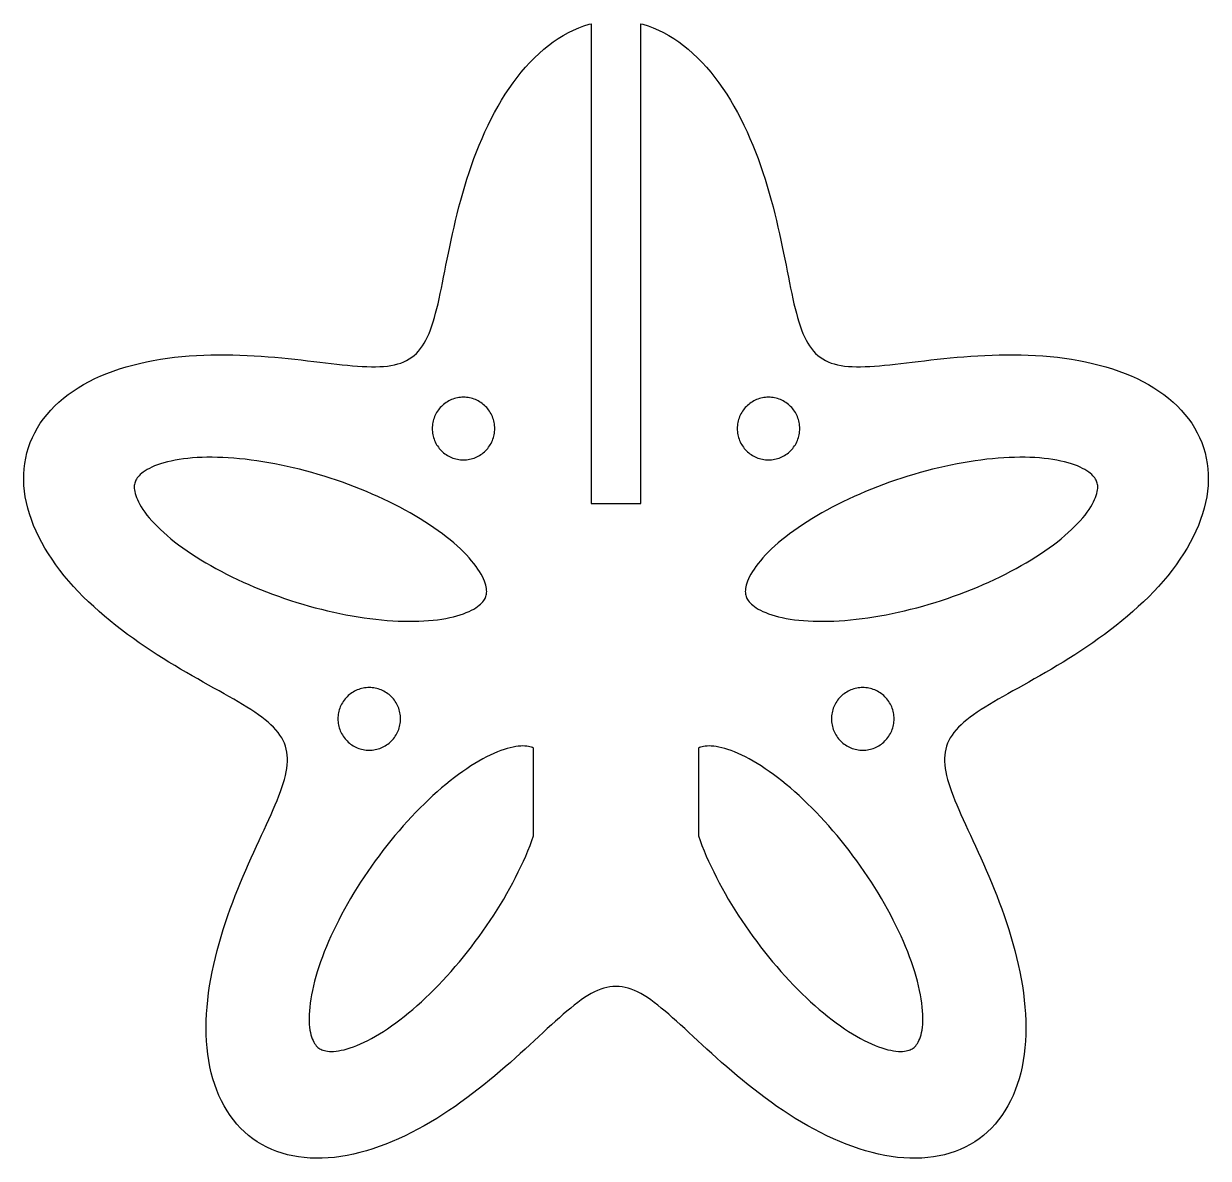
# Model space of a CAD drawing. Header units: millimetres. Extents: x -36 to 112, y -32 to 38.
# Drawn here: x -36 to 36, y -31.5 to 37.3 of the extents above; entities that cross this region are included whole.
import ezdxf

# ---------------------------------------------------------------- set-up
doc = ezdxf.new("R2010")
doc.units = ezdxf.units.MM
doc.layers.add('CUT', color=1, linetype='Continuous')

msp = doc.modelspace()

# ---------------------------------------------------------------- linework, layer by layer
at = {"layer": 'CUT'}
for points in [[(28.578, -0.499), (28.216, -0.739), (27.855, -0.973), (27.495, -1.2), (27.137, -1.422), (26.78, -1.638), (26.427, -1.848), (26.077, -2.052), (25.732, -2.251), (25.392, -2.445), (25.057, -2.634), (24.729, -2.818), (24.408, -2.997), (24.095, -3.172), (23.79, -3.343), (23.494, -3.511), (23.207, -3.676), (22.93, -3.837), (22.663, -3.996), (22.407, -4.153), (22.162, -4.308), (21.929, -4.462), (21.708, -4.614), (21.499, -4.766), (21.302, -4.918), (21.118, -5.07), (20.947, -5.223), (20.789, -5.377), (20.645, -5.532), (20.514, -5.689), (20.396, -5.849), (20.292, -6.011), (20.202, -6.176), (20.125, -6.345), (20.061, -6.518), (20.011, -6.696), (19.974, -6.878), (19.95, -7.065), (19.939, -7.257), (19.94, -7.455), (19.954, -7.659), (19.979, -7.87), (20.016, -8.087), (20.065, -8.311), (20.124, -8.542), (20.194, -8.781), (20.274, -9.027), (20.364, -9.28), (20.462, -9.542), (20.569, -9.811), (20.684, -10.088), (20.806, -10.374), (20.935, -10.667), (21.071, -10.969), (21.212, -11.279), (21.358, -11.596), (21.508, -11.922), (21.663, -12.256), (21.82, -12.598), (21.979, -12.947), (22.141, -13.303), (22.303, -13.667), (22.466, -14.038), (22.628, -14.416), (22.79, -14.8), (22.95, -15.19), (23.107, -15.586), (23.262, -15.987), (23.413, -16.394), (23.56, -16.805), (23.702, -17.22), (23.838, -17.639), (23.969, -18.062), (24.092, -18.487), (24.209, -18.914), (24.317, -19.343), (24.418, -19.773), (24.51, -20.204), (24.592, -20.635), (24.665, -21.066), (24.727, -21.495), (24.779, -21.923), (24.82, -22.348), (24.849, -22.77), (24.867, -23.189), (24.874, -23.604), (24.867, -24.014), (24.849, -24.419), (24.818, -24.818), (24.774, -25.21), (24.717, -25.595), (24.646, -25.972), (24.563, -26.341), (24.467, -26.701), (24.357, -27.051), (24.234, -27.392), (24.098, -27.722), (23.949, -28.04), (23.787, -28.348), (23.611, -28.643), (23.424, -28.926), (23.223, -29.196), (23.011, -29.452), (22.786, -29.695), (22.549, -29.924), (22.301, -30.138), (22.042, -30.338), (21.772, -30.523), (21.491, -30.693), (21.2, -30.847), (20.9, -30.986), (20.59, -31.109), (20.272, -31.216), (19.945, -31.307), (19.61, -31.382), (19.267, -31.442), (18.918, -31.485), (18.562, -31.512), (18.2, -31.524), (17.833, -31.52), (17.461, -31.501), (17.085, -31.466), (16.704, -31.416), (16.32, -31.351), (15.934, -31.272), (15.545, -31.178), (15.154, -31.071), (14.762, -30.95), (14.37, -30.816), (13.977, -30.67), (13.584, -30.511), (13.192, -30.341), (12.802, -30.159), (12.413, -29.967), (12.026, -29.765), (11.641, -29.553), (11.26, -29.333), (10.882, -29.105), (10.507, -28.869), (10.137, -28.626), (9.771, -28.377), (9.41, -28.122), (9.053, -27.863), (8.702, -27.6), (8.357, -27.333), (8.017, -27.064), (7.683, -26.793), (7.355, -26.52), (7.033, -26.248), (6.718, -25.976), (6.409, -25.704), (6.106, -25.435), (5.811, -25.168), (5.521, -24.904), (5.238, -24.645), (4.962, -24.39), (4.692, -24.14), (4.429, -23.896), (4.172, -23.659), (3.921, -23.429), (3.676, -23.207), (3.436, -22.994), (3.203, -22.789), (2.975, -22.594), (2.751, -22.409), (2.533, -22.235), (2.32, -22.071), (2.111, -21.919), (1.905, -21.779), (1.704, -21.651), (1.506, -21.536), (1.311, -21.433), (1.119, -21.344), (0.929, -21.268), (0.741, -21.205), (0.554, -21.157), (0.369, -21.122), (0.184, -21.101), (0, -21.094), (-0.184, -21.101), (-0.369, -21.122), (-0.554, -21.157), (-0.741, -21.205), (-0.929, -21.268), (-1.119, -21.344), (-1.311, -21.433), (-1.506, -21.536), (-1.704, -21.651), (-1.905, -21.779), (-2.111, -21.919), (-2.32, -22.071), (-2.533, -22.235), (-2.751, -22.409), (-2.975, -22.594), (-3.203, -22.789), (-3.436, -22.994), (-3.676, -23.207), (-3.921, -23.429), (-4.172, -23.659), (-4.429, -23.896), (-4.692, -24.14), (-4.962, -24.39), (-5.238, -24.645), (-5.521, -24.904), (-5.811, -25.168), (-6.106, -25.435), (-6.409, -25.704), (-6.718, -25.976), (-7.033, -26.248), (-7.355, -26.52), (-7.683, -26.793), (-8.017, -27.064), (-8.357, -27.333), (-8.702, -27.6), (-9.053, -27.863), (-9.41, -28.122), (-9.771, -28.377), (-10.137, -28.626), (-10.507, -28.869), (-10.882, -29.105), (-11.26, -29.333), (-11.641, -29.553), (-12.026, -29.765), (-12.413, -29.967), (-12.802, -30.159), (-13.192, -30.341), (-13.584, -30.511), (-13.977, -30.67), (-14.37, -30.816), (-14.762, -30.95), (-15.154, -31.071), (-15.545, -31.178), (-15.934, -31.272), (-16.32, -31.351), (-16.704, -31.416), (-17.085, -31.466), (-17.461, -31.501), (-17.833, -31.52), (-18.2, -31.524), (-18.562, -31.512), (-18.918, -31.485), (-19.267, -31.442), (-19.61, -31.382), (-19.945, -31.307), (-20.272, -31.216), (-20.59, -31.109), (-20.9, -30.986), (-21.2, -30.847), (-21.491, -30.693), (-21.772, -30.523), (-22.042, -30.338), (-22.301, -30.138), (-22.549, -29.924), (-22.786, -29.695), (-23.011, -29.452), (-23.223, -29.196), (-23.424, -28.926), (-23.611, -28.643), (-23.787, -28.348), (-23.949, -28.04), (-24.098, -27.722), (-24.234, -27.392), (-24.357, -27.051), (-24.467, -26.701), (-24.563, -26.341), (-24.646, -25.972), (-24.717, -25.595), (-24.774, -25.21), (-24.818, -24.818), (-24.849, -24.419), (-24.867, -24.014), (-24.874, -23.604), (-24.867, -23.189), (-24.849, -22.77), (-24.82, -22.348), (-24.779, -21.923), (-24.727, -21.495), (-24.665, -21.066), (-24.592, -20.635), (-24.51, -20.204), (-24.418, -19.773), (-24.317, -19.343), (-24.209, -18.914), (-24.092, -18.487), (-23.969, -18.062), (-23.838, -17.639), (-23.702, -17.22), (-23.56, -16.805), (-23.413, -16.394), (-23.262, -15.987), (-23.107, -15.586), (-22.95, -15.19), (-22.79, -14.8), (-22.628, -14.416), (-22.466, -14.038), (-22.303, -13.667), (-22.141, -13.303), (-21.979, -12.947), (-21.82, -12.598), (-21.663, -12.256), (-21.508, -11.922), (-21.358, -11.596), (-21.212, -11.279), (-21.071, -10.969), (-20.935, -10.667), (-20.806, -10.374), (-20.684, -10.088), (-20.569, -9.811), (-20.462, -9.542), (-20.364, -9.28), (-20.274, -9.027), (-20.194, -8.781), (-20.124, -8.542), (-20.065, -8.311), (-20.016, -8.087), (-19.979, -7.87), (-19.954, -7.659), (-19.94, -7.455), (-19.939, -7.257), (-19.95, -7.065), (-19.974, -6.878), (-20.011, -6.696), (-20.061, -6.518), (-20.125, -6.345), (-20.202, -6.176), (-20.292, -6.011), (-20.396, -5.849), (-20.514, -5.689), (-20.645, -5.532), (-20.789, -5.377), (-20.947, -5.223), (-21.118, -5.07), (-21.302, -4.918), (-21.499, -4.766), (-21.708, -4.614), (-21.929, -4.462), (-22.162, -4.308), (-22.407, -4.153), (-22.663, -3.996), (-22.93, -3.837), (-23.207, -3.676), (-23.494, -3.511), (-23.79, -3.343), (-24.095, -3.172), (-24.408, -2.997), (-24.729, -2.818), (-25.057, -2.634), (-25.392, -2.445), (-25.732, -2.251), (-26.077, -2.052), (-26.427, -1.848), (-26.78, -1.638), (-27.137, -1.422), (-27.495, -1.2), (-27.855, -0.973), (-28.216, -0.739), (-28.578, -0.499), (-28.938, -0.253), (-29.297, 0), (-29.654, 0.259), (-30.007, 0.524), (-30.357, 0.795), (-30.703, 1.072), (-31.043, 1.355), (-31.377, 1.644), (-31.704, 1.939), (-32.024, 2.239), (-32.336, 2.545), (-32.639, 2.856), (-32.932, 3.171), (-33.215, 3.491), (-33.488, 3.815), (-33.749, 4.144), (-33.997, 4.476), (-34.233, 4.811), (-34.456, 5.15), (-34.665, 5.49), (-34.86, 5.834), (-35.04, 6.179), (-35.205, 6.525), (-35.355, 6.872), (-35.488, 7.22), (-35.606, 7.568), (-35.706, 7.916), (-35.79, 8.263), (-35.857, 8.608), (-35.906, 8.952), (-35.938, 9.294), (-35.952, 9.633), (-35.949, 9.969), (-35.928, 10.302), (-35.888, 10.631), (-35.832, 10.955), (-35.757, 11.274), (-35.665, 11.588), (-35.555, 11.896), (-35.427, 12.199), (-35.283, 12.494), (-35.121, 12.783), (-34.943, 13.065), (-34.748, 13.339), (-34.537, 13.605), (-34.311, 13.862), (-34.069, 14.112), (-33.811, 14.352), (-33.54, 14.584), (-33.254, 14.806), (-32.955, 15.018), (-32.642, 15.221), (-32.317, 15.414), (-31.98, 15.598), (-31.631, 15.771), (-31.272, 15.934), (-30.902, 16.087), (-30.523, 16.23), (-30.135, 16.362), (-29.739, 16.484), (-29.335, 16.597), (-28.924, 16.699), (-28.507, 16.792), (-28.084, 16.875), (-27.656, 16.948), (-27.224, 17.012), (-26.789, 17.067), (-26.351, 17.113), (-25.911, 17.15), (-25.469, 17.179), (-25.027, 17.2), (-24.584, 17.214), (-24.142, 17.221), (-23.702, 17.22), (-23.263, 17.214), (-22.827, 17.201), (-22.393, 17.183), (-21.964, 17.16), (-21.538, 17.132), (-21.118, 17.101), (-20.703, 17.066), (-20.293, 17.028), (-19.89, 16.988), (-19.494, 16.946), (-19.105, 16.903), (-18.724, 16.859), (-18.35, 16.815), (-17.985, 16.772), (-17.629, 16.729), (-17.281, 16.688), (-16.943, 16.65), (-16.614, 16.614), (-16.295, 16.582), (-15.986, 16.554), (-15.687, 16.53), (-15.398, 16.512), (-15.119, 16.499), (-14.85, 16.492), (-14.591, 16.492), (-14.343, 16.5), (-14.105, 16.515), (-13.877, 16.538), (-13.659, 16.569), (-13.451, 16.61), (-13.252, 16.66), (-13.063, 16.72), (-12.884, 16.79), (-12.713, 16.871), (-12.552, 16.963), (-12.399, 17.065), (-12.254, 17.179), (-12.117, 17.305), (-11.987, 17.442), (-11.865, 17.591), (-11.75, 17.752), (-11.641, 17.925), (-11.538, 18.11), (-11.44, 18.308), (-11.348, 18.518), (-11.26, 18.74), (-11.176, 18.974), (-11.096, 19.219), (-11.02, 19.477), (-10.946, 19.747), (-10.874, 20.027), (-10.804, 20.319), (-10.735, 20.622), (-10.667, 20.935), (-10.599, 21.259), (-10.531, 21.593), (-10.463, 21.936), (-10.393, 22.288), (-10.321, 22.648), (-10.248, 23.017), (-10.172, 23.393), (-10.093, 23.777), (-10.01, 24.167), (-9.924, 24.562), (-9.833, 24.963), (-9.738, 25.369), (-9.638, 25.779), (-9.533, 26.192), (-9.422, 26.607), (-9.305, 27.025), (-9.182, 27.444), (-9.053, 27.863), (-8.917, 28.282), (-8.775, 28.7), (-8.625, 29.117), (-8.468, 29.531), (-8.304, 29.942), (-8.132, 30.349), (-7.953, 30.752), (-7.766, 31.149), (-7.572, 31.54), (-7.37, 31.924), (-7.161, 32.3), (-6.944, 32.669), (-6.72, 33.028), (-6.488, 33.377), (-6.249, 33.716), (-6.003, 34.045), (-5.75, 34.361), (-5.49, 34.665), (-5.224, 34.957), (-4.952, 35.235), (-4.673, 35.499), (-4.389, 35.748), (-4.1, 35.983), (-3.805, 36.202), (-3.505, 36.405), (-3.201, 36.592), (-2.893, 36.762), (-2.581, 36.915), (-2.266, 37.051), (-1.948, 37.169), (-1.627, 37.27), (-1.5, 37.303), (-1.5, 8.203), (1.5, 8.203), (1.5, 37.303), (1.627, 37.27), (1.948, 37.169), (2.266, 37.051), (2.581, 36.915), (2.893, 36.762), (3.201, 36.592), (3.505, 36.405), (3.805, 36.202), (4.1, 35.983), (4.389, 35.748), (4.673, 35.499), (4.952, 35.235), (5.224, 34.957), (5.49, 34.665), (5.75, 34.361), (6.003, 34.045), (6.249, 33.716), (6.488, 33.377), (6.72, 33.028), (6.944, 32.669), (7.161, 32.3), (7.37, 31.924), (7.572, 31.54), (7.766, 31.149), (7.953, 30.752), (8.132, 30.349), (8.304, 29.942), (8.468, 29.531), (8.625, 29.117), (8.775, 28.7), (8.917, 28.282), (9.053, 27.863), (9.182, 27.444), (9.305, 27.025), (9.422, 26.607), (9.533, 26.192), (9.638, 25.779), (9.738, 25.369), (9.833, 24.963), (9.924, 24.562), (10.01, 24.167), (10.093, 23.777), (10.172, 23.393), (10.248, 23.017), (10.321, 22.648), (10.393, 22.288), (10.463, 21.936), (10.531, 21.593), (10.599, 21.259), (10.667, 20.935), (10.735, 20.622), (10.804, 20.319), (10.874, 20.027), (10.946, 19.747), (11.02, 19.477), (11.096, 19.219), (11.176, 18.974), (11.26, 18.74), (11.348, 18.518), (11.44, 18.308), (11.538, 18.11), (11.641, 17.925), (11.75, 17.752), (11.865, 17.591), (11.987, 17.442), (12.117, 17.305), (12.254, 17.179), (12.399, 17.065), (12.552, 16.963), (12.713, 16.871), (12.884, 16.79), (13.063, 16.72), (13.252, 16.66), (13.451, 16.61), (13.659, 16.569), (13.877, 16.538), (14.105, 16.515), (14.343, 16.5), (14.591, 16.492), (14.85, 16.492), (15.119, 16.499), (15.398, 16.512), (15.687, 16.53), (15.986, 16.554), (16.295, 16.582), (16.614, 16.614), (16.943, 16.65), (17.281, 16.688), (17.629, 16.729), (17.985, 16.772), (18.35, 16.815), (18.724, 16.859), (19.105, 16.903), (19.494, 16.946), (19.89, 16.988), (20.293, 17.028), (20.703, 17.066), (21.118, 17.101), (21.538, 17.132), (21.964, 17.16), (22.393, 17.183), (22.827, 17.201), (23.263, 17.214), (23.702, 17.22), (24.142, 17.221), (24.584, 17.214), (25.027, 17.2), (25.469, 17.179), (25.911, 17.15), (26.351, 17.113), (26.789, 17.067), (27.224, 17.012), (27.656, 16.948), (28.084, 16.875), (28.507, 16.792), (28.924, 16.699), (29.335, 16.597), (29.739, 16.484), (30.135, 16.362), (30.523, 16.23), (30.902, 16.087), (31.272, 15.934), (31.631, 15.771), (31.98, 15.598), (32.317, 15.414), (32.642, 15.221), (32.955, 15.018), (33.254, 14.806), (33.54, 14.584), (33.811, 14.352), (34.069, 14.112), (34.311, 13.862), (34.537, 13.605), (34.748, 13.339), (34.943, 13.065), (35.121, 12.783), (35.283, 12.494), (35.427, 12.199), (35.555, 11.896), (35.665, 11.588), (35.757, 11.274), (35.832, 10.955), (35.888, 10.631), (35.928, 10.302), (35.949, 9.969), (35.952, 9.633), (35.938, 9.294), (35.906, 8.952), (35.857, 8.608), (35.79, 8.263), (35.706, 7.916), (35.606, 7.568), (35.488, 7.22), (35.355, 6.872), (35.205, 6.525), (35.04, 6.179), (34.86, 5.834), (34.665, 5.49), (34.456, 5.15), (34.233, 4.811), (33.997, 4.476), (33.749, 4.144), (33.488, 3.815), (33.215, 3.491), (32.932, 3.171), (32.639, 2.856), (32.336, 2.545), (32.024, 2.239), (31.704, 1.939), (31.377, 1.644), (31.043, 1.355), (30.703, 1.072), (30.357, 0.795), (30.007, 0.524), (29.654, 0.259), (29.297, 0), (28.938, -0.253), (28.578, -0.499)], [(-7.379, 12.463), (-7.367, 12.556), (-7.36, 12.649), (-7.358, 12.742), (-7.36, 12.835), (-7.367, 12.928), (-7.379, 13.021), (-7.395, 13.113), (-7.415, 13.204), (-7.44, 13.293), (-7.469, 13.382), (-7.503, 13.469), (-7.54, 13.554), (-7.582, 13.637), (-7.628, 13.719), (-7.678, 13.797), (-7.732, 13.874), (-7.789, 13.947), (-7.85, 14.018), (-7.914, 14.085), (-7.982, 14.15), (-8.053, 14.21), (-8.126, 14.268), (-8.202, 14.321), (-8.281, 14.371), (-8.362, 14.417), (-8.445, 14.459), (-8.531, 14.497), (-8.618, 14.531), (-8.706, 14.56), (-8.796, 14.585), (-8.887, 14.605), (-8.979, 14.621), (-9.071, 14.632), (-9.164, 14.639), (-9.258, 14.642), (-9.351, 14.639), (-9.444, 14.632), (-9.536, 14.621), (-9.628, 14.605), (-9.719, 14.585), (-9.809, 14.56), (-9.898, 14.531), (-9.985, 14.497), (-10.07, 14.459), (-10.153, 14.417), (-10.234, 14.371), (-10.313, 14.321), (-10.389, 14.268), (-10.463, 14.21), (-10.533, 14.15), (-10.601, 14.085), (-10.665, 14.018), (-10.726, 13.947), (-10.783, 13.874), (-10.837, 13.797), (-10.887, 13.719), (-10.933, 13.637), (-10.975, 13.554), (-11.013, 13.469), (-11.046, 13.382), (-11.075, 13.293), (-11.1, 13.204), (-11.121, 13.113), (-11.137, 13.021), (-11.148, 12.928), (-11.155, 12.835), (-11.157, 12.742), (-11.155, 12.649), (-11.148, 12.556), (-11.137, 12.463), (-11.121, 12.371), (-11.1, 12.28), (-11.075, 12.191), (-11.046, 12.102), (-11.013, 12.015), (-10.975, 11.93), (-10.933, 11.847), (-10.887, 11.765), (-10.837, 11.687), (-10.783, 11.61), (-10.726, 11.537), (-10.665, 11.466), (-10.601, 11.399), (-10.533, 11.335), (-10.463, 11.274), (-10.389, 11.216), (-10.313, 11.163), (-10.234, 11.113), (-10.153, 11.067), (-10.07, 11.025), (-9.985, 10.987), (-9.898, 10.953), (-9.809, 10.924), (-9.719, 10.899), (-9.628, 10.879), (-9.536, 10.863), (-9.444, 10.852), (-9.351, 10.845), (-9.258, 10.842), (-9.164, 10.845), (-9.071, 10.852), (-8.979, 10.863), (-8.887, 10.879), (-8.796, 10.899), (-8.706, 10.924), (-8.618, 10.953), (-8.531, 10.987), (-8.445, 11.025), (-8.362, 11.067), (-8.281, 11.113), (-8.202, 11.163), (-8.126, 11.216), (-8.053, 11.274), (-7.982, 11.335), (-7.914, 11.399), (-7.85, 11.466), (-7.789, 11.537), (-7.732, 11.61), (-7.678, 11.687), (-7.628, 11.765), (-7.582, 11.847), (-7.54, 11.93), (-7.503, 12.015), (-7.469, 12.102), (-7.44, 12.191), (-7.415, 12.28), (-7.395, 12.371), (-7.379, 12.463)], [(11.137, 12.463), (11.148, 12.556), (11.155, 12.649), (11.157, 12.742), (11.155, 12.835), (11.148, 12.928), (11.137, 13.021), (11.121, 13.113), (11.1, 13.204), (11.075, 13.293), (11.046, 13.382), (11.013, 13.469), (10.975, 13.554), (10.933, 13.637), (10.887, 13.719), (10.837, 13.797), (10.783, 13.874), (10.726, 13.947), (10.665, 14.018), (10.601, 14.085), (10.533, 14.15), (10.463, 14.21), (10.389, 14.268), (10.313, 14.321), (10.234, 14.371), (10.153, 14.417), (10.07, 14.459), (9.985, 14.497), (9.898, 14.531), (9.809, 14.56), (9.719, 14.585), (9.628, 14.605), (9.536, 14.621), (9.444, 14.632), (9.351, 14.639), (9.258, 14.642), (9.164, 14.639), (9.071, 14.632), (8.979, 14.621), (8.887, 14.605), (8.796, 14.585), (8.706, 14.56), (8.618, 14.531), (8.531, 14.497), (8.445, 14.459), (8.362, 14.417), (8.281, 14.371), (8.202, 14.321), (8.126, 14.268), (8.053, 14.21), (7.982, 14.15), (7.914, 14.085), (7.85, 14.018), (7.789, 13.947), (7.732, 13.874), (7.678, 13.797), (7.628, 13.719), (7.582, 13.637), (7.54, 13.554), (7.503, 13.469), (7.469, 13.382), (7.44, 13.293), (7.415, 13.204), (7.395, 13.113), (7.379, 13.021), (7.367, 12.928), (7.36, 12.835), (7.358, 12.742), (7.36, 12.649), (7.367, 12.556), (7.379, 12.463), (7.395, 12.371), (7.415, 12.28), (7.44, 12.191), (7.469, 12.102), (7.503, 12.015), (7.54, 11.93), (7.582, 11.847), (7.628, 11.765), (7.678, 11.687), (7.732, 11.61), (7.789, 11.537), (7.85, 11.466), (7.914, 11.399), (7.982, 11.335), (8.053, 11.274), (8.126, 11.216), (8.202, 11.163), (8.281, 11.113), (8.362, 11.067), (8.445, 11.025), (8.531, 10.987), (8.618, 10.953), (8.706, 10.924), (8.796, 10.899), (8.887, 10.879), (8.979, 10.863), (9.071, 10.852), (9.164, 10.845), (9.258, 10.842), (9.351, 10.845), (9.444, 10.852), (9.536, 10.863), (9.628, 10.879), (9.719, 10.899), (9.809, 10.924), (9.898, 10.953), (9.985, 10.987), (10.07, 11.025), (10.153, 11.067), (10.234, 11.113), (10.313, 11.163), (10.389, 11.216), (10.463, 11.274), (10.533, 11.335), (10.601, 11.399), (10.665, 11.466), (10.726, 11.537), (10.783, 11.61), (10.837, 11.687), (10.887, 11.765), (10.933, 11.847), (10.975, 11.93), (11.013, 12.015), (11.046, 12.102), (11.075, 12.191), (11.1, 12.28), (11.121, 12.371), (11.137, 12.463)], [(-16.233, 9.35), (-16.6, 9.483), (-16.969, 9.611), (-17.34, 9.735), (-17.713, 9.853), (-18.088, 9.966), (-18.462, 10.074), (-18.838, 10.177), (-19.213, 10.273), (-19.587, 10.365), (-19.961, 10.45), (-20.333, 10.529), (-20.703, 10.603), (-21.07, 10.67), (-21.435, 10.731), (-21.796, 10.786), (-22.154, 10.835), (-22.507, 10.878), (-22.856, 10.914), (-23.2, 10.944), (-23.538, 10.968), (-23.87, 10.985), (-24.196, 10.996), (-24.514, 11.001), (-24.826, 10.999), (-25.129, 10.992), (-25.425, 10.978), (-25.711, 10.958), (-25.989, 10.933), (-26.257, 10.901), (-26.515, 10.865), (-26.763, 10.822), (-26.999, 10.775), (-27.225, 10.723), (-27.439, 10.667), (-27.64, 10.606), (-27.83, 10.541), (-28.006, 10.473), (-28.17, 10.403), (-28.321, 10.33), (-28.458, 10.256), (-28.582, 10.18), (-28.692, 10.105), (-28.79, 10.03), (-28.875, 9.956), (-28.949, 9.883), (-29.011, 9.813), (-29.064, 9.745), (-29.108, 9.679), (-29.144, 9.614), (-29.173, 9.551), (-29.196, 9.487), (-29.215, 9.421), (-29.229, 9.352), (-29.238, 9.279), (-29.241, 9.2), (-29.239, 9.114), (-29.229, 9.02), (-29.212, 8.918), (-29.187, 8.808), (-29.152, 8.69), (-29.107, 8.564), (-29.051, 8.43), (-28.984, 8.289), (-28.905, 8.142), (-28.814, 7.989), (-28.711, 7.83), (-28.595, 7.666), (-28.468, 7.499), (-28.328, 7.327), (-28.176, 7.152), (-28.013, 6.975), (-27.837, 6.795), (-27.65, 6.614), (-27.452, 6.431), (-27.242, 6.247), (-27.022, 6.063), (-26.791, 5.878), (-26.55, 5.694), (-26.299, 5.509), (-26.038, 5.326), (-25.768, 5.143), (-25.489, 4.962), (-25.202, 4.783), (-24.906, 4.605), (-24.603, 4.429), (-24.292, 4.256), (-23.974, 4.085), (-23.649, 3.917), (-23.318, 3.752), (-22.981, 3.591), (-22.638, 3.433), (-22.291, 3.278), (-21.939, 3.128), (-21.582, 2.982), (-21.222, 2.839), (-20.858, 2.702), (-20.491, 2.569), (-20.122, 2.44), (-19.751, 2.317), (-19.378, 2.198), (-19.004, 2.085), (-18.629, 1.977), (-18.254, 1.875), (-17.878, 1.778), (-17.504, 1.687), (-17.131, 1.602), (-16.759, 1.522), (-16.389, 1.449), (-16.021, 1.382), (-15.656, 1.32), (-15.295, 1.265), (-14.937, 1.216), (-14.584, 1.174), (-14.235, 1.138), (-13.891, 1.108), (-13.553, 1.084), (-13.221, 1.067), (-12.895, 1.056), (-12.577, 1.051), (-12.265, 1.052), (-11.962, 1.06), (-11.666, 1.074), (-11.38, 1.093), (-11.102, 1.119), (-10.834, 1.15), (-10.576, 1.187), (-10.329, 1.229), (-10.092, 1.276), (-9.866, 1.329), (-9.653, 1.385), (-9.451, 1.446), (-9.261, 1.51), (-9.085, 1.578), (-8.921, 1.649), (-8.771, 1.722), (-8.633, 1.796), (-8.509, 1.871), (-8.399, 1.947), (-8.301, 2.022), (-8.216, 2.096), (-8.142, 2.168), (-8.08, 2.239), (-8.027, 2.307), (-7.984, 2.373), (-7.948, 2.437), (-7.918, 2.501), (-7.895, 2.565), (-7.876, 2.631), (-7.862, 2.7), (-7.854, 2.773), (-7.85, 2.852), (-7.853, 2.938), (-7.862, 3.032), (-7.879, 3.133), (-7.904, 3.243), (-7.939, 3.362), (-7.984, 3.488), (-8.04, 3.621), (-8.108, 3.762), (-8.186, 3.91), (-8.277, 4.063), (-8.38, 4.222), (-8.496, 4.385), (-8.623, 4.553), (-8.763, 4.725), (-8.915, 4.899), (-9.079, 5.077), (-9.254, 5.256), (-9.441, 5.438), (-9.64, 5.62), (-9.849, 5.804), (-10.069, 5.989), (-10.3, 6.173), (-10.541, 6.358), (-10.792, 6.542), (-11.053, 6.726), (-11.323, 6.908), (-11.602, 7.089), (-11.889, 7.269), (-12.185, 7.447), (-12.488, 7.622), (-12.799, 7.796), (-13.118, 7.966), (-13.442, 8.134), (-13.773, 8.299), (-14.11, 8.461), (-14.453, 8.619), (-14.8, 8.773), (-15.153, 8.924), (-15.509, 9.07), (-15.869, 9.212), (-16.233, 9.35)], [(18.629, 1.977), (19.004, 2.085), (19.378, 2.198), (19.751, 2.317), (20.122, 2.44), (20.491, 2.569), (20.858, 2.702), (21.222, 2.839), (21.582, 2.982), (21.939, 3.128), (22.291, 3.278), (22.638, 3.433), (22.981, 3.591), (23.318, 3.752), (23.649, 3.917), (23.974, 4.085), (24.292, 4.256), (24.603, 4.429), (24.906, 4.605), (25.202, 4.783), (25.489, 4.962), (25.768, 5.143), (26.038, 5.326), (26.299, 5.509), (26.55, 5.694), (26.791, 5.878), (27.022, 6.063), (27.242, 6.247), (27.452, 6.431), (27.65, 6.614), (27.837, 6.795), (28.013, 6.975), (28.176, 7.152), (28.328, 7.327), (28.468, 7.499), (28.595, 7.666), (28.711, 7.83), (28.814, 7.989), (28.905, 8.142), (28.984, 8.289), (29.051, 8.43), (29.107, 8.564), (29.152, 8.69), (29.187, 8.808), (29.212, 8.918), (29.229, 9.02), (29.239, 9.114), (29.241, 9.2), (29.238, 9.279), (29.229, 9.352), (29.215, 9.421), (29.196, 9.487), (29.173, 9.551), (29.144, 9.614), (29.108, 9.679), (29.064, 9.745), (29.011, 9.813), (28.949, 9.883), (28.875, 9.956), (28.79, 10.03), (28.692, 10.105), (28.582, 10.18), (28.458, 10.256), (28.321, 10.33), (28.17, 10.403), (28.006, 10.473), (27.83, 10.541), (27.64, 10.606), (27.439, 10.667), (27.225, 10.723), (26.999, 10.775), (26.763, 10.822), (26.515, 10.865), (26.257, 10.901), (25.989, 10.933), (25.711, 10.958), (25.425, 10.978), (25.129, 10.992), (24.826, 10.999), (24.514, 11.001), (24.196, 10.996), (23.87, 10.985), (23.538, 10.968), (23.2, 10.944), (22.856, 10.914), (22.507, 10.878), (22.154, 10.835), (21.796, 10.786), (21.435, 10.731), (21.07, 10.67), (20.703, 10.603), (20.333, 10.529), (19.961, 10.45), (19.587, 10.365), (19.213, 10.273), (18.838, 10.177), (18.462, 10.074), (18.088, 9.966), (17.713, 9.853), (17.34, 9.735), (16.969, 9.611), (16.6, 9.483), (16.233, 9.35), (15.869, 9.212), (15.509, 9.07), (15.153, 8.924), (14.8, 8.773), (14.453, 8.619), (14.11, 8.461), (13.773, 8.299), (13.442, 8.134), (13.118, 7.966), (12.799, 7.796), (12.488, 7.622), (12.185, 7.447), (11.889, 7.269), (11.602, 7.089), (11.323, 6.908), (11.053, 6.726), (10.792, 6.542), (10.541, 6.358), (10.3, 6.173), (10.069, 5.989), (9.849, 5.804), (9.64, 5.62), (9.441, 5.438), (9.254, 5.256), (9.079, 5.077), (8.915, 4.899), (8.763, 4.725), (8.623, 4.553), (8.496, 4.385), (8.38, 4.222), (8.277, 4.063), (8.186, 3.91), (8.108, 3.762), (8.04, 3.621), (7.984, 3.488), (7.939, 3.362), (7.904, 3.243), (7.879, 3.133), (7.862, 3.032), (7.853, 2.938), (7.85, 2.852), (7.854, 2.773), (7.862, 2.7), (7.876, 2.631), (7.895, 2.565), (7.918, 2.501), (7.948, 2.437), (7.984, 2.373), (8.027, 2.307), (8.08, 2.239), (8.142, 2.168), (8.216, 2.096), (8.301, 2.022), (8.399, 1.947), (8.509, 1.871), (8.633, 1.796), (8.771, 1.722), (8.921, 1.649), (9.085, 1.578), (9.261, 1.51), (9.451, 1.446), (9.653, 1.385), (9.866, 1.329), (10.092, 1.276), (10.329, 1.229), (10.576, 1.187), (10.834, 1.15), (11.102, 1.119), (11.38, 1.093), (11.666, 1.074), (11.962, 1.06), (12.265, 1.052), (12.577, 1.051), (12.895, 1.056), (13.221, 1.067), (13.553, 1.084), (13.891, 1.108), (14.235, 1.138), (14.584, 1.174), (14.937, 1.216), (15.295, 1.265), (15.656, 1.32), (16.021, 1.382), (16.389, 1.449), (16.759, 1.522), (17.131, 1.602), (17.504, 1.687), (17.878, 1.778), (18.254, 1.875), (18.629, 1.977)], [(-13.1, -5.146), (-13.089, -5.053), (-13.082, -4.96), (-13.08, -4.867), (-13.082, -4.774), (-13.089, -4.681), (-13.1, -4.588), (-13.116, -4.496), (-13.136, -4.405), (-13.161, -4.316), (-13.191, -4.227), (-13.224, -4.14), (-13.262, -4.055), (-13.304, -3.972), (-13.35, -3.89), (-13.4, -3.812), (-13.453, -3.735), (-13.511, -3.662), (-13.572, -3.591), (-13.636, -3.524), (-13.703, -3.46), (-13.774, -3.399), (-13.848, -3.341), (-13.924, -3.288), (-14.003, -3.238), (-14.084, -3.192), (-14.167, -3.15), (-14.252, -3.112), (-14.339, -3.078), (-14.428, -3.049), (-14.518, -3.024), (-14.609, -3.004), (-14.7, -2.988), (-14.793, -2.977), (-14.886, -2.97), (-14.979, -2.967), (-15.072, -2.97), (-15.165, -2.977), (-15.258, -2.988), (-15.35, -3.004), (-15.441, -3.024), (-15.531, -3.049), (-15.619, -3.078), (-15.706, -3.112), (-15.791, -3.15), (-15.875, -3.192), (-15.956, -3.238), (-16.035, -3.288), (-16.111, -3.341), (-16.184, -3.399), (-16.255, -3.46), (-16.322, -3.524), (-16.387, -3.591), (-16.448, -3.662), (-16.505, -3.735), (-16.559, -3.812), (-16.608, -3.89), (-16.654, -3.972), (-16.696, -4.055), (-16.734, -4.14), (-16.768, -4.227), (-16.797, -4.316), (-16.822, -4.405), (-16.842, -4.496), (-16.858, -4.588), (-16.87, -4.681), (-16.876, -4.774), (-16.879, -4.867), (-16.876, -4.96), (-16.87, -5.053), (-16.858, -5.146), (-16.842, -5.238), (-16.822, -5.329), (-16.797, -5.418), (-16.768, -5.507), (-16.734, -5.594), (-16.696, -5.679), (-16.654, -5.762), (-16.608, -5.844), (-16.559, -5.922), (-16.505, -5.999), (-16.448, -6.072), (-16.387, -6.143), (-16.322, -6.21), (-16.255, -6.275), (-16.184, -6.335), (-16.111, -6.393), (-16.035, -6.446), (-15.956, -6.496), (-15.875, -6.542), (-15.791, -6.584), (-15.706, -6.622), (-15.619, -6.656), (-15.531, -6.685), (-15.441, -6.71), (-15.35, -6.73), (-15.258, -6.746), (-15.165, -6.757), (-15.072, -6.764), (-14.979, -6.767), (-14.886, -6.764), (-14.793, -6.757), (-14.7, -6.746), (-14.609, -6.73), (-14.518, -6.71), (-14.428, -6.685), (-14.339, -6.656), (-14.252, -6.622), (-14.167, -6.584), (-14.084, -6.542), (-14.003, -6.496), (-13.924, -6.446), (-13.848, -6.393), (-13.774, -6.335), (-13.703, -6.275), (-13.636, -6.21), (-13.572, -6.143), (-13.511, -6.072), (-13.453, -5.999), (-13.4, -5.922), (-13.35, -5.844), (-13.304, -5.762), (-13.262, -5.679), (-13.224, -5.594), (-13.191, -5.507), (-13.161, -5.418), (-13.136, -5.329), (-13.116, -5.238), (-13.1, -5.146)], [(16.858, -5.146), (16.87, -5.053), (16.876, -4.96), (16.879, -4.867), (16.876, -4.774), (16.87, -4.681), (16.858, -4.588), (16.842, -4.496), (16.822, -4.405), (16.797, -4.316), (16.768, -4.227), (16.734, -4.14), (16.696, -4.055), (16.654, -3.972), (16.608, -3.89), (16.559, -3.812), (16.505, -3.735), (16.448, -3.662), (16.387, -3.591), (16.322, -3.524), (16.255, -3.46), (16.184, -3.399), (16.111, -3.341), (16.035, -3.288), (15.956, -3.238), (15.875, -3.192), (15.791, -3.15), (15.706, -3.112), (15.619, -3.078), (15.531, -3.049), (15.441, -3.024), (15.35, -3.004), (15.258, -2.988), (15.165, -2.977), (15.072, -2.97), (14.979, -2.967), (14.886, -2.97), (14.793, -2.977), (14.7, -2.988), (14.609, -3.004), (14.518, -3.024), (14.428, -3.049), (14.339, -3.078), (14.252, -3.112), (14.167, -3.15), (14.084, -3.192), (14.003, -3.238), (13.924, -3.288), (13.848, -3.341), (13.774, -3.399), (13.703, -3.46), (13.636, -3.524), (13.572, -3.591), (13.511, -3.662), (13.453, -3.735), (13.4, -3.812), (13.35, -3.89), (13.304, -3.972), (13.262, -4.055), (13.224, -4.14), (13.191, -4.227), (13.161, -4.316), (13.136, -4.405), (13.116, -4.496), (13.1, -4.588), (13.089, -4.681), (13.082, -4.774), (13.08, -4.867), (13.082, -4.96), (13.089, -5.053), (13.1, -5.146), (13.116, -5.238), (13.136, -5.329), (13.161, -5.418), (13.191, -5.507), (13.224, -5.594), (13.262, -5.679), (13.304, -5.762), (13.35, -5.844), (13.4, -5.922), (13.453, -5.999), (13.511, -6.072), (13.572, -6.143), (13.636, -6.21), (13.703, -6.275), (13.774, -6.335), (13.848, -6.393), (13.924, -6.446), (14.003, -6.496), (14.084, -6.542), (14.167, -6.584), (14.252, -6.622), (14.339, -6.656), (14.428, -6.685), (14.518, -6.71), (14.609, -6.73), (14.7, -6.746), (14.793, -6.757), (14.886, -6.764), (14.979, -6.767), (15.072, -6.764), (15.165, -6.757), (15.258, -6.746), (15.35, -6.73), (15.441, -6.71), (15.531, -6.685), (15.619, -6.656), (15.706, -6.622), (15.791, -6.584), (15.875, -6.542), (15.956, -6.496), (16.035, -6.446), (16.111, -6.393), (16.184, -6.335), (16.255, -6.275), (16.322, -6.21), (16.387, -6.143), (16.448, -6.072), (16.505, -5.999), (16.559, -5.922), (16.608, -5.844), (16.654, -5.762), (16.696, -5.679), (16.734, -5.594), (16.768, -5.507), (16.797, -5.418), (16.822, -5.329), (16.842, -5.238), (16.858, -5.146)], [(-13.909, -12.549), (-14.149, -12.857), (-14.385, -13.168), (-14.617, -13.483), (-14.845, -13.802), (-15.068, -14.122), (-15.286, -14.446), (-15.5, -14.771), (-15.708, -15.098), (-15.91, -15.426), (-16.107, -15.755), (-16.297, -16.084), (-16.481, -16.413), (-16.659, -16.742), (-16.83, -17.07), (-16.994, -17.396), (-17.151, -17.721), (-17.301, -18.044), (-17.443, -18.365), (-17.578, -18.683), (-17.705, -18.997), (-17.824, -19.307), (-17.935, -19.614), (-18.038, -19.915), (-18.133, -20.212), (-18.219, -20.503), (-18.297, -20.788), (-18.367, -21.067), (-18.429, -21.339), (-18.482, -21.603), (-18.526, -21.86), (-18.563, -22.108), (-18.591, -22.348), (-18.611, -22.579), (-18.623, -22.8), (-18.628, -23.01), (-18.625, -23.21), (-18.615, -23.399), (-18.599, -23.577), (-18.576, -23.742), (-18.548, -23.896), (-18.514, -24.037), (-18.477, -24.166), (-18.435, -24.282), (-18.391, -24.386), (-18.345, -24.478), (-18.298, -24.559), (-18.249, -24.63), (-18.2, -24.692), (-18.15, -24.746), (-18.098, -24.794), (-18.044, -24.836), (-17.988, -24.874), (-17.926, -24.908), (-17.859, -24.939), (-17.785, -24.967), (-17.703, -24.991), (-17.611, -25.011), (-17.509, -25.027), (-17.396, -25.037), (-17.273, -25.04), (-17.139, -25.036), (-16.995, -25.024), (-16.84, -25.004), (-16.676, -24.974), (-16.502, -24.935), (-16.319, -24.886), (-16.128, -24.827), (-15.929, -24.757), (-15.722, -24.678), (-15.509, -24.587), (-15.29, -24.486), (-15.065, -24.375), (-14.835, -24.253), (-14.599, -24.121), (-14.36, -23.978), (-14.116, -23.826), (-13.869, -23.663), (-13.619, -23.491), (-13.367, -23.309), (-13.111, -23.118), (-12.854, -22.918), (-12.596, -22.708), (-12.336, -22.49), (-12.076, -22.264), (-11.815, -22.03), (-11.554, -21.788), (-11.294, -21.538), (-11.034, -21.281), (-10.774, -21.017), (-10.517, -20.746), (-10.26, -20.47), (-10.006, -20.187), (-9.754, -19.898), (-9.505, -19.604), (-9.258, -19.306), (-9.015, -19.002), (-8.775, -18.695), (-8.539, -18.383), (-8.307, -18.068), (-8.079, -17.75), (-7.856, -17.429), (-7.637, -17.106), (-7.424, -16.781), (-7.216, -16.454), (-7.014, -16.126), (-6.817, -15.797), (-6.627, -15.468), (-6.442, -15.139), (-6.265, -14.81), (-6.094, -14.482), (-5.93, -14.155), (-5.773, -13.83), (-5.623, -13.507), (-5.481, -13.187), (-5.346, -12.869), (-5.219, -12.555), (-5.1, -12.244), (-5, -11.969), (-5, -6.642), (-5.064, -6.612), (-5.138, -6.585), (-5.221, -6.56), (-5.313, -6.54), (-5.415, -6.525), (-5.527, -6.515), (-5.65, -6.512), (-5.784, -6.516), (-5.929, -6.528), (-6.084, -6.548), (-6.248, -6.578), (-6.422, -6.617), (-6.605, -6.666), (-6.796, -6.725), (-6.995, -6.794), (-7.201, -6.874), (-7.414, -6.965), (-7.634, -7.065), (-7.859, -7.177), (-8.089, -7.299), (-8.324, -7.431), (-8.564, -7.573), (-8.807, -7.726), (-9.054, -7.889), (-9.304, -8.061), (-9.557, -8.243), (-9.812, -8.434), (-10.069, -8.634), (-10.328, -8.843), (-10.587, -9.061), (-10.848, -9.287), (-11.109, -9.522), (-11.369, -9.764), (-11.63, -10.014), (-11.89, -10.271), (-12.149, -10.535), (-12.407, -10.805), (-12.663, -11.082), (-12.917, -11.365), (-13.169, -11.653), (-13.419, -11.947), (-13.665, -12.246), (-13.909, -12.549)], [(7.637, -17.106), (7.856, -17.429), (8.079, -17.75), (8.307, -18.068), (8.539, -18.383), (8.775, -18.695), (9.015, -19.002), (9.258, -19.306), (9.505, -19.604), (9.754, -19.898), (10.006, -20.187), (10.26, -20.47), (10.517, -20.746), (10.774, -21.017), (11.034, -21.281), (11.294, -21.538), (11.554, -21.788), (11.815, -22.03), (12.076, -22.264), (12.336, -22.49), (12.596, -22.708), (12.854, -22.918), (13.111, -23.118), (13.367, -23.309), (13.619, -23.491), (13.869, -23.663), (14.116, -23.826), (14.36, -23.978), (14.599, -24.121), (14.835, -24.253), (15.065, -24.375), (15.29, -24.486), (15.509, -24.587), (15.722, -24.678), (15.929, -24.757), (16.128, -24.827), (16.319, -24.886), (16.502, -24.935), (16.676, -24.974), (16.84, -25.004), (16.995, -25.024), (17.139, -25.036), (17.273, -25.04), (17.396, -25.037), (17.509, -25.027), (17.611, -25.011), (17.703, -24.991), (17.785, -24.967), (17.859, -24.939), (17.926, -24.908), (17.988, -24.874), (18.044, -24.836), (18.098, -24.794), (18.15, -24.746), (18.2, -24.692), (18.249, -24.63), (18.298, -24.559), (18.345, -24.478), (18.391, -24.386), (18.435, -24.282), (18.477, -24.166), (18.514, -24.037), (18.548, -23.896), (18.576, -23.742), (18.599, -23.577), (18.615, -23.399), (18.625, -23.21), (18.628, -23.01), (18.623, -22.8), (18.611, -22.579), (18.591, -22.348), (18.563, -22.108), (18.526, -21.86), (18.482, -21.603), (18.429, -21.339), (18.367, -21.067), (18.297, -20.788), (18.219, -20.503), (18.133, -20.212), (18.038, -19.915), (17.935, -19.614), (17.824, -19.307), (17.705, -18.997), (17.578, -18.683), (17.443, -18.365), (17.301, -18.044), (17.151, -17.721), (16.994, -17.396), (16.83, -17.07), (16.659, -16.742), (16.481, -16.413), (16.297, -16.084), (16.107, -15.755), (15.91, -15.426), (15.708, -15.098), (15.5, -14.771), (15.286, -14.446), (15.068, -14.122), (14.845, -13.802), (14.617, -13.483), (14.385, -13.168), (14.149, -12.857), (13.909, -12.549), (13.665, -12.246), (13.419, -11.947), (13.169, -11.653), (12.917, -11.365), (12.663, -11.082), (12.407, -10.805), (12.149, -10.535), (11.89, -10.271), (11.63, -10.014), (11.369, -9.764), (11.109, -9.522), (10.848, -9.287), (10.587, -9.061), (10.328, -8.843), (10.069, -8.634), (9.812, -8.434), (9.557, -8.243), (9.304, -8.061), (9.054, -7.889), (8.807, -7.726), (8.564, -7.573), (8.324, -7.431), (8.089, -7.299), (7.859, -7.177), (7.634, -7.065), (7.414, -6.965), (7.201, -6.874), (6.995, -6.794), (6.796, -6.725), (6.605, -6.666), (6.422, -6.617), (6.248, -6.578), (6.084, -6.548), (5.929, -6.528), (5.784, -6.516), (5.65, -6.512), (5.527, -6.515), (5.415, -6.525), (5.313, -6.54), (5.221, -6.56), (5.138, -6.585), (5.064, -6.612), (5, -6.642), (5, -11.969), (5.1, -12.244), (5.219, -12.555), (5.346, -12.869), (5.481, -13.187), (5.623, -13.507), (5.773, -13.83), (5.93, -14.155), (6.094, -14.482), (6.265, -14.81), (6.442, -15.139), (6.627, -15.468), (6.817, -15.797), (7.014, -16.126), (7.216, -16.454), (7.424, -16.781), (7.637, -17.106)]]:
    msp.add_lwpolyline(points, close=True, dxfattribs=at)

doc.saveas('drawing.dxf')
